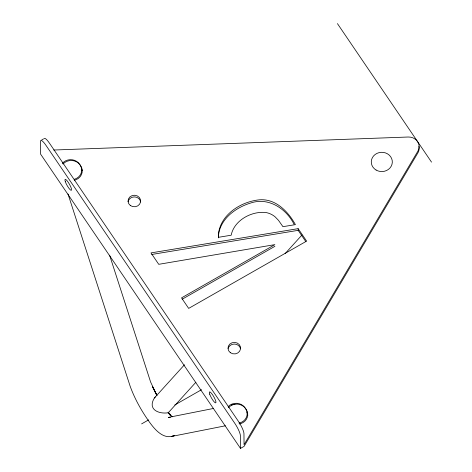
<?xml version="1.0" encoding="UTF-8"?>
<svg xmlns="http://www.w3.org/2000/svg" width="472" height="472" viewBox="0 0 472 472"><rect width="100%" height="100%" fill="white"/><g stroke="black" fill="none" stroke-linecap="round" stroke-linejoin="round"><path stroke-width="0.71" d="M184.469 364.773L154.391 397.99C147.293 409.46 158.621 414.257 168.238 412.776L195.88 382.255M285.135 253.594L301.968 235.015M154.391 397.99L155.312 396.976M41.778 139.918L43.56 138.898M182.192 299.207L274.91 246.313M141.612 423.891L148.621 419.885M174.764 404.976L201.538 389.701M240.496 448.4L240.384 435.715A10.52 2.201 60.3 0 0 234.796 423.313L45.99 145.37A10.52 2.201 60.3 0 0 40.474 141.423L40.586 154.108L240.496 448.4L244.071 446.359L417.867 152.916A10.52 9.635 -0.5 0 0 418.924 146.355M174.339 435.52C163.282 440.411 154.167 428.782 148.574 420.847C141.04 410.109 134.614 398.521 130.125 386.173L68.015 193.992M174.522 435.503L171.778 436.411L225.415 425.791M213.598 408.439L168.357 417.401L170.404 417.46M231.398 404.923L234.962 404.215M298.151 228.649L150.981 252.898L158.739 264.32L274.893 244.626L181.537 297.879L188.676 308.393L306.617 241.115L298.151 228.649L298.168 230.342L305.827 241.617M151.718 254.473L298.168 230.342M53.725 150.025L408.203 137.016A10.52 9.635 -0.5 0 1 417.543 141.541A10.52 9.635 -0.5 0 1 417.856 151.223L244.053 444.671L243.959 433.674A10.52 2.201 60.3 0 0 238.372 421.272L49.566 143.329A10.52 2.201 60.3 0 0 44.226 138.567M172.304 416.817L168.132 412.262L170.823 415.956M168.238 412.776L170.392 415.431M337.427 23.6L431.526 162.126M293.997 224.176C286.15 208.506 268.338 196.942 250.656 203.025C235.009 207.727 218.495 220.17 218.4 237.882M156.716 395.023L152.338 386.385L156.922 395.495M156.91 395.471L150.609 382.007L109.581 255.157M81.573 168.557L82.252 170.657M228.531 407.625A10.52 9.635 -0.5 0 1 245.605 408.622A10.52 9.635 -0.5 0 1 239.044 423.101M63.089 163.979A10.52 9.635 -0.5 0 1 79.945 164.763A10.52 9.635 -0.5 0 1 74.263 179.325M74.263 180.28A10.52 9.635 -0.5 0 0 80.677 165.831L79.567 164.197A10.52 9.635 -0.5 0 0 62.304 163.424M239.251 423.992A10.52 9.635 -0.5 0 0 246.16 409.442L245.051 407.808A10.52 9.635 -0.5 0 0 228.153 406.616M246.874 412.345A10.52 9.635 -0.5 0 1 247.747 415.679M128.113 201.804A6.313 5.782 -0.5 0 1 134.443 196.924A6.313 5.782 -0.5 0 1 140.609 201.963M228.194 348.413A6.313 5.782 -0.5 0 1 234.401 344.07A6.313 5.782 -0.5 0 1 240.46 348.566M218.447 233.687L218.406 237.322L231.174 235.215C234.094 220.324 251.718 210.736 266.161 212.559A19.246 17.623 -0.5 0 1 275.052 216.784L278.468 220.312L282.946 226.678L295.419 224.625C287.808 210.925 274.669 197.491 257.547 200.034C239.9 202.464 220.861 214.772 218.447 233.687M376.107 170.044A10.52 9.635 -0.5 0 0 392.309 162.38A10.52 9.635 -0.5 0 0 376.986 153.376A10.52 9.635 -0.5 0 0 376.107 170.044M65.307 181.637A6.313 1.322 60.3 0 0 71.077 190.334A6.313 1.322 60.3 0 0 68.399 182.534A6.313 1.322 60.3 0 0 65.307 181.637M209.692 394.179A6.313 1.322 60.3 0 0 215.456 402.876A6.313 1.322 60.3 0 0 212.778 395.076A6.313 1.322 60.3 0 0 209.692 394.179M130.355 205.509A6.313 5.782 -0.5 0 0 140.567 201.916A6.313 5.782 -0.5 0 0 132.077 195.62A6.313 5.782 -0.5 0 0 130.355 205.509M230.312 352.655A6.313 5.782 -0.5 0 0 240.525 349.062A6.313 5.782 -0.5 0 0 232.035 342.766A6.313 5.782 -0.5 0 0 230.312 352.655"/></g></svg>
